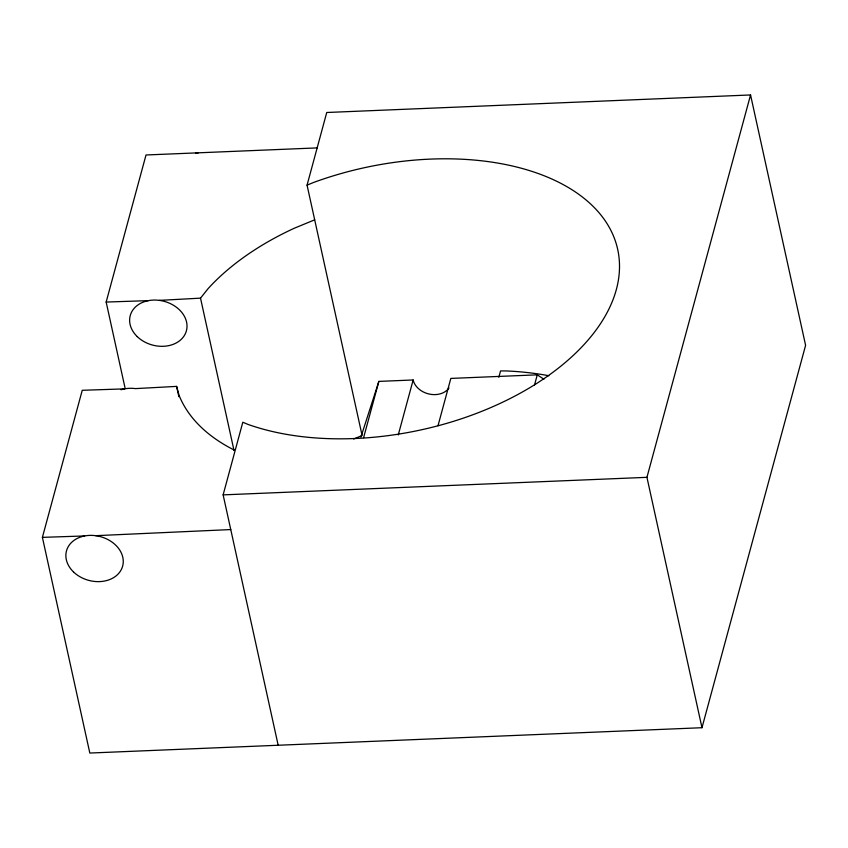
<?xml version="1.0" encoding="UTF-8"?>
<svg xmlns="http://www.w3.org/2000/svg" width="848" height="848" viewBox="0 0 848 848"><rect width="100%" height="100%" fill="white"/><g stroke="black" fill="none" stroke-linecap="round" stroke-linejoin="round"><path stroke-width="1.27" d="M353.658 438.999L362.107 435.522L307.061 185.15L326.745 112.498L750.554 94.955L805.6 345.327L701.985 727.711L89.824 753.045L42.4 537.367L82.245 390.292L124.465 388.882M125.186 388.585L106.159 302.058L146.015 154.983L317.184 147.902M278.176 745.254L223.13 494.872L242.814 422.23L248.04 424.435A230.402 134.122 -12.4 0 0 616.337 289.55A230.402 134.122 -12.4 0 0 313.612 182.447L307.061 185.15M363.601 437.663L378.855 381.399L413.156 379.978A19.398 15.094 15.2 0 0 429.141 394.034A19.398 15.094 15.2 0 0 448.995 387.96M398.253 434.96L413.156 379.978M438.003 425.738L450.829 378.42L537.282 374.837L543.907 379.194M498.836 377.307L500.553 370.936L505.97 370.936A230.402 134.122 -12.4 0 1 548.857 375.738M534.505 385.066L537.282 374.837M701.985 727.711L646.939 477.329L750.554 94.955M360.898 437.112L378.855 381.399M159.435 300.372L200.52 298.146L208.131 288.596A230.402 134.122 -12.4 0 1 294.161 228.292L314.682 219.833M234.09 449.981A230.402 134.122 -12.4 0 1 179.151 395.528L176.607 386.391L135.521 388.607A29.108 22.642 15.2 0 0 121.031 389.751M95.676 535.682L230.762 529.565M223.13 494.872L646.939 477.329M106.159 302.058L148.368 300.637M42.4 537.367L84.609 535.957M200.52 298.146L234.027 450.542M176.607 386.391L178.875 396.716M195.528 152.99A29.108 22.642 15.2 0 1 198.029 153.149M137.259 336.624A29.108 22.642 15.2 0 0 185.744 332.787A29.108 22.642 15.2 0 0 151.972 300.16A29.108 22.642 15.2 0 0 137.259 336.624M73.5 571.934A29.108 22.642 15.2 0 0 121.985 568.107A29.108 22.642 15.2 0 0 88.213 535.47A29.108 22.642 15.2 0 0 73.5 571.934"/></g></svg>
